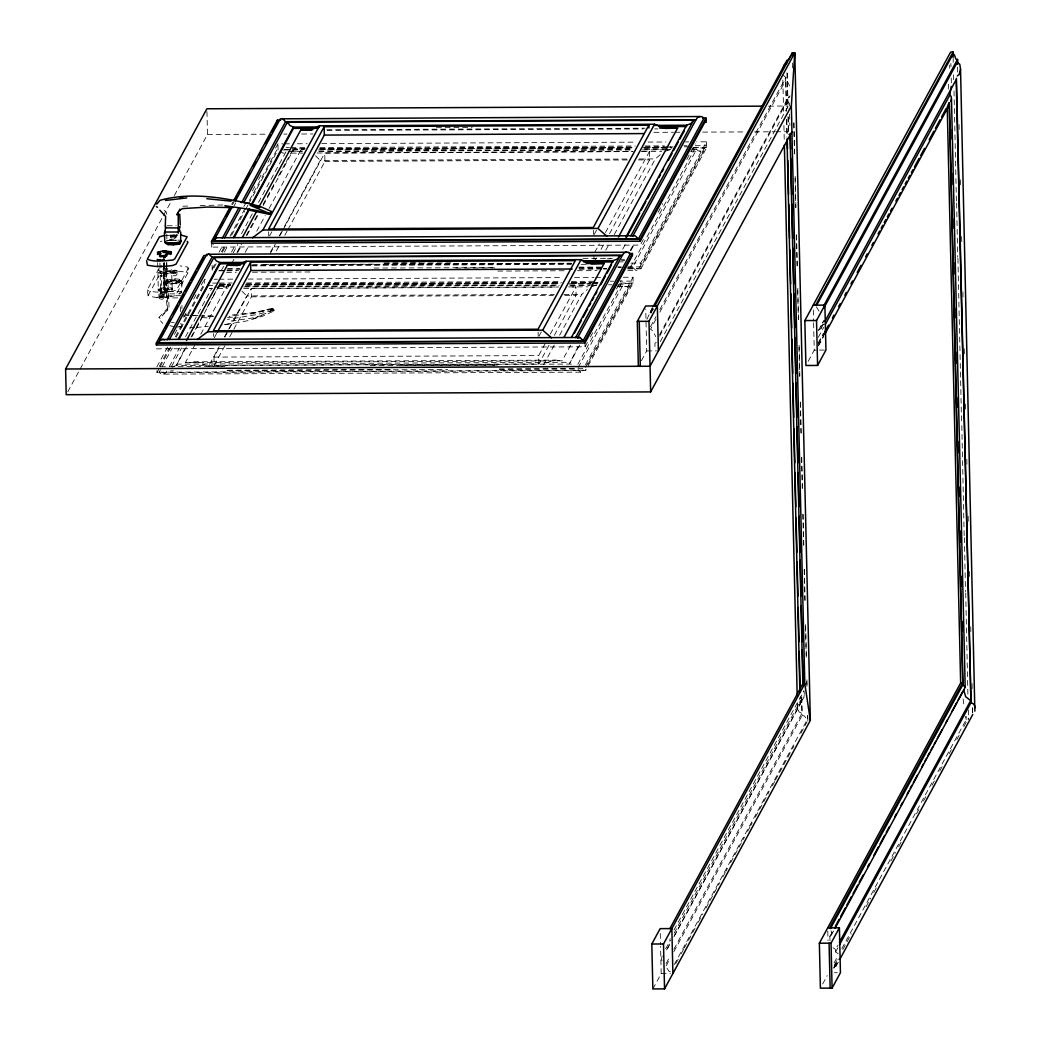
<?xml version="1.0" encoding="UTF-8"?>
<svg xmlns="http://www.w3.org/2000/svg" width="1041" height="1041" viewBox="0 0 1041 1041"><rect width="100%" height="100%" fill="white"/><g stroke="black" fill="none" stroke-linecap="round" stroke-linejoin="round"><path stroke-width="0.75" stroke-dasharray="5 3.75" d="M166.807 271.48L165.675 271.948A4.489 0.807 -1.3 0 1 165.064 272.95L164.738 291.389L163.984 291.064L163.567 272.963C165.259 272.104 162.734 270.79 166.807 271.48L167.458 291.701L166.131 293.978L164.868 294.265L160.665 294.109L160.197 275.865L161.316 273.653C152.064 271.987 169.787 269.554 171.674 272.469L172.272 290.374L167.458 291.701M177.165 272.573C177.725 266.808 166.404 273.236 174.381 273.249C180.314 273.041 173.678 271.207 171.57 272.794M181.915 308.474L181.928 305.403M182.201 282.163L181.381 292.677L179.742 293.822L167.094 293.9L165.844 291.818L165.415 282.215L167.848 280.719L181.524 280.732L182.201 282.163L180.314 283.79L165.727 283.373L165.415 282.215L167.848 280.719L181.524 280.732L181.589 282.553L179.481 283.243M166.612 263.035L166.742 269.059L165.623 269.528A4.489 0.807 -1.3 0 1 164.999 270.543L163.593 270.881L163.697 263.334M176.306 235.891C174.003 237.79 167.471 235.383 174.094 235.539C181.212 236.255 169.761 241.681 170.711 236.112M165.194 296.321C161.121 293.041 154.523 298.403 162.11 299.34L164.66 297.778L165.194 296.321L161.967 296.919A3.774 0.677 -1.3 0 1 158.128 296.542M169.982 235.943L172.806 236.658L177.1 236.047A3.63 0.651 -1.3 0 0 174.263 235.344L169.982 235.943L170.516 234.42M170.828 272.989L175.122 272.13A3.63 0.651 -1.3 0 1 177.946 272.833L176.202 275.371L174.224 275.865L172.546 275.462L170.828 272.989L177.946 272.833M166.755 281.773L168.759 282.996L175.851 283.152L178.844 282.788L181.017 280.849L179.716 279.3L175.005 278.806L166.664 280.003C167.536 284.245 177.178 277.791 180.9 281.76M789.403 106.026L789.559 103.488L788.271 102.382L787.868 99.702L788.61 97.008L790.054 95.889L659.356 336.62M948.234 89.149L948.546 84.308M949.587 68.186L949.808 64.958M180.9 292.534L181.004 291.61L173.483 291.48L168.759 291.675L166.664 292.95L166.326 296.607L167.614 297.973L178.011 297.856M673.904 951.617L802.208 715.31L801.921 713.41L799.098 711.966L797.497 708.453L798.044 704.926L800.425 703.456L800.269 696.95M163.723 263.048C162.682 265.962 165.194 269.645 163.593 270.881M163.984 291.064L164.999 290.426L164.27 290.049L163.918 271.493M673.839 936.965L803.834 697.548L804.199 695.375M273.419 311.246L271.584 308.448L274.29 310.309L273.419 311.246L262.488 316.282L246.548 320.992L221.434 325.156M646.981 319.236L652.291 307.798M662.18 955.989L661.529 958.878L662.31 961.754M830.002 940.752L829.846 936.393L831.186 935.443L831.707 933.178L831.082 930.914M652.772 310.01L653.058 308.956M180.926 280.25L174.159 281.395L171.947 283.243M158.831 290.309L158.193 289.658L159.39 289.047A7.066 1.275 -1.3 0 1 163.697 288.422M179.716 279.3L178.909 280.875M180.679 295.67L168.733 295.865L167.211 296.945L166.404 298.884L167.172 308.982L167.705 308.149L158.987 317.388L159.442 319.639L162.825 323.426M160.379 292.131L161.316 289.879L158.102 288.943L159.741 288.019L170.763 287.81L172.064 288.227L172.259 289.489L170.867 290.257A7.066 1.275 -1.3 0 1 168.902 290.621L167.718 290.751C167.497 293.861 160.991 294.642 160.379 292.131L166.157 292.196L167.627 289.866L172.168 288.812M159.117 268.136L147.262 289.958L148.134 295.592C156.671 298.715 166.846 297.908 175.63 295.553L188.564 271.506L187.757 267.043L180.041 265.923M167.211 296.945L167.796 309.437L162.292 315.93M160.665 294.109L161.784 291.727L161.316 273.653M160.405 292.976L161.316 289.879M166.924 268.214L166.989 271.22L165.753 273.432L160.132 273.458L161.264 271.246L161.134 265.221M67.743 391.845L79.324 370.518M80.092 369.1L162.708 216.944M163.476 215.513L171.192 201.303M174.289 195.604L207.484 134.458L206.925 110.398M148.134 295.592L160.288 273.223C169.084 270.699 179.234 270.27 187.966 272.898M188.499 267.992L176.658 289.814L173.17 291.194L165.883 291.987A33.429 6.012 -1.3 0 1 155.734 292.04L149.266 291.311L147.262 289.958M231.688 204.244L233.236 201.394M232.507 204.752L234.056 201.902M643.377 239.378L640.28 245.077L211.687 247.107L213.236 244.258M234.147 205.754L235.695 202.891M167.614 347.043L156.879 366.809L225.064 366.484M174.511 334.343L177.569 328.696M183.71 317.401L186.768 311.753M193.665 299.04L195.968 294.811M201.329 284.922L203.633 280.693M219.078 252.247L222.956 245.116M243.867 206.599L245.416 203.75M252.377 190.919L255.474 185.207M258.571 179.507L262.449 172.377M267.875 162.383L270.192 158.115M275.618 148.121L277.934 143.84L282.814 143.827M159.26 366.432L169.228 348.071M175.369 336.777L204.491 283.126M212.195 268.942L215.292 263.23M221.486 251.818L225.363 244.687M230.009 236.138L246.275 206.183M249.372 200.471L278.025 147.692M623.26 277.296L632.993 277.244L633.136 283.022L585.602 370.557L157.009 372.587L159.312 368.358M160.08 366.939L170.815 347.174M176.176 337.297L204.53 285.052L204.4 279.274L207.653 279.261M216.112 263.737L212.247 270.868L212.104 265.091L215.357 265.078M222.306 252.325L226.183 245.195M231.609 235.201L244.765 210.959M245.546 209.527L247.862 205.246M248.643 203.828L278.077 149.618L277.934 143.84M159.156 372.223L583.845 370.206L582.661 371.819L580.696 372.144L163.138 374.122L160.691 373.823L159.156 372.223L161.472 367.954M162.24 366.536L172.286 348.032M224.388 252.065L228.239 244.973M169.332 366.601L179.403 348.045M185.597 336.633L211.948 288.097M223.776 266.327L220.783 271.272L218.363 272.404M231.492 252.117L235.344 245.012M241.525 233.639L252.325 213.756M258.493 202.383L286.262 151.231L285.078 152.845L283.1 153.17L281.096 152.064M171.622 366.25L181.602 347.863M233.08 253.054L237.738 244.479M172.129 367.057L176.371 365.43L185.61 347.069M191.01 337.115L195.643 328.579M196.424 327.16L204.14 312.938M207.237 307.251L212.637 297.284M213.405 295.865L220.367 283.061L191.817 336.985M236.958 252.495L241.577 243.997M246.183 235.5L256.958 215.656M263.113 204.309L275.436 181.641M278.507 175.968L285.429 163.216M286.197 161.797L292.352 150.464M186.404 346.939L176.371 365.43L571.379 364.077M231.596 263.711L233.913 259.456M237.751 252.364L241.603 245.286M246.99 235.357L258.532 214.108M263.152 205.597L293.926 148.915L305.299 148.85M570.611 345.209L562.14 360.824L185.363 362.606L194.615 345.573M200.783 334.213L227.771 284.518L231.011 284.505M245.208 252.39L249.046 245.325M256.737 231.167L265.182 215.604M269.033 208.525L301.304 149.084L304.545 149.071M214.329 337.7L216.645 333.406M269.554 235.982L271.87 231.714M185.363 362.606L197.751 362.216L208.447 366.419L219.17 346.679M224.531 336.803L246.73 295.917L554.293 294.46M270.66 251.844L274.538 244.713M279.183 236.138L281.512 231.857M284.609 226.144L320.264 160.483L627.827 159.026M548.945 345.326L538.848 363.908L214.16 365.443L213.965 357.102L220.171 345.664M224.83 337.089L228.708 329.945M229.488 328.514L251.219 288.5L558.054 287.043M269.97 253.952L275.371 244.01M280.003 235.487L282.319 231.219M283.087 229.801L324.753 153.066L633.214 151.596M214.16 365.443L225.025 345.443M229.684 336.868L251.415 296.841L251.219 288.5M276.333 250.933L279.417 245.247M284.818 235.305L287.134 231.037M287.915 229.619L324.948 161.407L324.753 153.066M539.017 336.165L541.346 331.871M594.242 234.446L596.558 230.178M538.848 363.908L538.665 355.567L544.872 344.129M550.299 334.122L575.907 286.952L569.414 286.991M594.658 252.416L599.291 243.893M605.459 232.52L649.441 151.518L641.321 151.557M554.372 335.319L576.102 295.306L575.907 286.952M594.086 262.176L596.402 257.921M601.034 249.398L604.118 243.711M609.519 233.757L649.636 159.872L649.441 151.518M543.532 364.831L554.254 345.091M559.616 335.215L581.815 294.33L587.371 289.554M605.745 250.256L609.623 243.113M614.268 234.55L655.349 158.896L660.905 154.12M622.752 249.189L625.823 243.529M579.616 345.065L569.57 363.569L578.809 345.209M630.156 250.634L634.008 243.555M630.963 250.504L634.802 243.412M156.462 348.839L585.055 346.809L587.358 342.567M590.416 336.92L592.719 332.691M616.48 288.917L621.087 280.445M658.094 212.273L662.74 203.711M686.748 159.494L695.271 143.814M577.82 364.324L620.826 285.117L619.603 283.646M578.184 367.512L623.143 284.727L624.678 286.327L627.124 286.626L629.532 285.507L630.989 283.386L621.269 283.438M704.523 147.952L639.083 268.487L637.899 270.1L635.921 270.413L632.642 267.212L696.676 149.292L698.225 150.893L700.658 151.192L703.065 150.06L704.523 147.952L693.176 148.004M585.471 364.779L632.993 277.244M627.853 268.89L640.84 268.825L640.709 263.048L706.527 141.81L696.793 141.862M585.393 367.369L630.989 283.386M587.866 364.389L633.084 281.096L620.098 281.161M640.84 268.825L706.67 147.588L706.527 141.81M653.306 308.839L650.196 314.551L650.144 312.235L652.46 307.967M650.482 326.757L655.895 316.789M659.76 309.671L785.838 77.463L783.379 75.355M655.947 319.301L650.547 329.255L653.006 330.921L655.713 336.62M659.812 312.196L785.643 80.417L785.838 77.463L786.593 109.982M641.386 360.707L646.708 350.921L645.732 309.19M659.552 334.721L788.61 97.008M660.28 341.604L789.559 103.488M818.447 330.348L823.86 320.368M818.707 330.127L821.089 328.449L821.037 325.95L823.353 321.682M821.089 328.449L823.405 324.18M818.304 337.284L823.717 327.316M808.18 361.305L814.244 350.127L813.607 322.84M818.109 343.01L823.522 333.042M818.46 343.699L823.873 333.719M818.252 345.599L823.678 335.618M818.499 345.846L823.912 335.879M673.982 930.029L803.912 690.73L804.381 694.282M665.602 948.845L670.404 940.309M674.126 933.152L800.113 701.426L802.338 700.046L803.834 697.548M666.604 949.899L670.482 942.782M674.347 935.664L800.425 703.456L800.035 698.173M666.123 963.537L670.001 956.38M673.878 949.236L801.921 713.41L801.505 695.531M652.863 988.95L661.204 973.569L660.567 946.295M666.175 965.853L670.04 958.735M674.256 964.604L807.647 718.941L807.569 715.701M675.83 963.576L678.146 959.308M681.23 953.621L683.547 949.353M684.327 947.935L695.128 928.025M698.225 922.339L702.857 913.803M705.941 908.116L719.838 882.521M722.922 876.834L725.239 872.566M726.019 871.135L727.568 868.298M730.652 862.612L744.549 837.016M747.633 831.317L749.949 827.061M750.73 825.63L752.266 822.793M755.363 817.107L769.26 791.498M772.344 785.812L774.66 781.544M775.428 780.125L791.641 750.262M792.422 748.843L793.958 745.994M800.919 733.202L807.087 721.829M829.846 936.393L832.93 930.693M831.186 935.443L834.283 929.756M838.252 953.725L835.611 951.942L835.559 949.444L837.875 945.189M835.611 951.942L837.94 947.674M822.676 983.966L827.231 975.573M834.153 962.821L838.018 955.716M841.87 948.598L966.191 719.656L966.113 716.403M834.283 965.267L838.161 958.123M842.807 949.561L851.343 933.855M866.073 906.711L870.731 898.149M873.828 892.436L876.938 886.711M890.888 861.011L895.546 852.436M898.643 846.723L901.753 841.011M916.483 813.88L920.361 806.736M923.458 801.023L926.568 795.311M931.994 785.317L934.324 781.023M939.75 771.03L943.627 763.886M949.054 753.892L951.383 749.611M956.809 739.604L959.138 735.323M963.784 726.748L968.442 718.186M833.724 967.544L838.369 958.995M834.309 967.076L838.226 959.867M833.815 968.325L837.68 961.194M834.362 966.725L835.949 966.464L838.265 962.196M667.398 948.585L669.194 945.514L670.118 938.605M178.844 282.788L180.08 281.538L179.429 280.836M170.75 237.934L176.397 237.777M177.178 270.855L171.531 271.011M158.766 294.499C162.708 291.324 167.588 297.44 161.069 296.737C155.447 295.514 161.641 294.421 164.426 294.343M158.818 296.295L164.465 296.217M163.541 313.575L168.434 309.45L169.045 307.095L167.848 280.719M161.784 291.727L158.297 290.764L164.439 289.346L172.272 290.374M171.674 272.469L167.054 273.627L165.129 276.073L160.197 275.865M656.259 342.32L654.906 343.257L655.01 347.798M821.037 325.95L823.6 324.154M838.46 962.352L835.897 964.148L835.949 966.464M274.082 310.569L272.456 310.426L252.768 319.119M270.426 310.374L273.119 308.865L274.29 310.309M546.109 362.919L555.321 360.108L562.14 360.824M651.731 311.988L650.144 312.235M163.138 374.122L165.545 373.003L167.002 370.895L173.496 370.856M665.772 151.101L673.891 148.069M592.238 286.548L600.345 283.503M163.567 272.963L164.738 291.389L165.48 291.051A4.489 0.807 -1.3 0 0 166.105 290.049L167.224 289.58L164.348 289.593M272.456 310.426L257.348 314.473L227.498 319.418M261.825 315.462L252.312 318.012L229.684 321.266M166.781 234.017L166.911 240.445L170.737 239.508L179.651 240.237M160.301 241.499L161.993 241.083M271.584 308.448L254.42 312.56L228.838 315.384M250.608 314.083L271.415 309.281M273.119 308.865L253.379 312.938L229.111 316.412M211.544 288.292L209.566 288.604L216.073 288.578M175.057 283.477L170.099 284.18L166.469 283.308M607.293 258.819L613.93 258.48M224.244 324.545L233.9 323.361M164.153 235.5L178.154 234.993L167.497 235.11M166.989 271.22C183.854 268.005 147.731 268.227 161.264 271.246M196.281 327.447L208.265 326.458M166.573 240.471L169.293 240.289A33.442 6.012 -1.3 0 1 176.619 240.198M163.723 288.422L167.601 288.383A7.066 1.275 -1.3 0 1 172.233 289.333L172.259 289.489M212.715 316.022L207.875 316.217L213.873 316.269M182.878 206.222L187.627 206.053M200.314 205.597L223.464 204.947M227.498 317.375L235.526 317.089M166.911 240.445L175.734 240.172M167.107 225.754L176.124 225.715M170.893 240.51L177.972 240.666M157.035 297.323L167.731 297.192M768.609 106.117L788.089 106.026M436.426 127.692L472.185 127.523M326.835 129.709L645.147 128.199M327.121 130.45L643.338 128.941M654.685 128.889L657.925 128.876M207.484 134.458L267.55 134.185M283.79 134.107L287.03 134.081M301.643 134.016L313.016 133.964M653.943 132.35L673.423 132.259M675.049 132.246L679.916 132.22M702.649 132.116L744.849 131.921M754.595 131.869L774.075 131.778M775.701 131.765L788.688 131.713M284.427 143.814L290.92 143.788M297.414 143.749L307.16 143.71M321.773 143.632L636.728 142.149M648.088 142.083L665.941 142.005M685.433 141.914L688.674 141.901M286.145 147.653L289.385 147.64M291.012 147.64L305.273 147.575M319.899 147.497L635.192 146M644.86 145.961L664.418 145.87M683.859 145.779L687.099 145.766M695.258 145.714L706.618 145.662L640.788 266.899L627.801 266.964M292.118 148.707L305.091 148.642M319.691 148.577L634.216 147.08M645.563 147.028L668.27 146.924M669.883 146.911L673.124 146.898M684.471 146.846L689.337 146.82M319.925 148.785L633.514 147.302M644.886 147.249L664.379 147.158M666.006 147.145L670.885 147.119M320.797 148.993L634.229 147.51M643.963 147.458L671.575 147.328M284.57 149.592L291.064 149.566M292.677 149.553L304.05 149.501M320.277 149.423L633.618 147.939M643.351 147.887L667.71 147.77M693.683 147.653L706.67 147.588M283.074 149.956L291.181 149.917M292.794 149.904L302.528 149.865M318.728 149.787L633.201 148.29M644.548 148.238L672.109 148.108M291.129 151.218L302.489 151.153M318.702 151.075L633.409 149.592M644.769 149.54L667.476 149.423M691.81 149.305L696.676 149.292M288.162 151.609L302.788 151.544M319.04 151.466L632.616 149.969M642.362 149.93L663.481 149.826M665.108 149.826L669.988 149.8M291.233 153.131L302.606 153.079M317.219 153.001L632.421 151.518M642.167 151.466L661.673 151.374M690.912 151.231L700.658 151.192M639.161 158.974L655.349 158.896M324.948 161.407L628.53 159.963M638.276 159.924L649.636 159.872M582.986 258.519L610.56 258.389M621.217 259.326L624.457 259.313M621.529 260.575L624.769 260.562M384.025 263.022L419.77 262.853M619.929 261.864L623.182 261.851M384.663 263.178L452.848 262.853M263.685 264.687L376.998 264.154M383.465 264.128L571.249 263.23M252.69 264.895L570.897 263.386M630.963 263.1L640.709 263.048M251.675 265.143L571.613 263.633M251.974 265.884L571.418 264.375M581.151 264.323L586.018 264.297M163.866 269.072L166.742 269.059M227.797 268.76L239.794 268.812M374.031 268.058L494.683 267.602M578.757 267.095L603.455 267.082M617.742 266.899L621.308 267.003M227.094 269.138L240.081 269.085M455.828 268.058L494.761 267.875M579.108 267.472L603.442 267.355M618.042 267.29L621.295 267.277M627.775 267.238L632.642 267.212M219.248 270.478L225.728 270.452M227.354 270.439L238.701 270.387M579.108 268.773L601.802 268.656M603.416 268.656L606.669 268.643M627.736 268.539L639.083 268.487M218.74 270.829L225.233 270.803M226.86 270.79L236.593 270.751M579.147 269.125L601.88 269.02M603.494 269.007L606.747 268.994M226.496 272.365L236.242 272.313M252.495 272.235L310.973 271.961M497.819 271.076L567.683 270.738M577.43 270.699L596.935 270.608M627.801 270.452L635.921 270.413M163.645 273.289L164.764 273.289M214.147 279.235L217.387 279.222M219.013 279.209L233.626 279.144M248.239 279.079L563.194 277.583M574.554 277.531L594.034 277.426M595.66 277.426L600.527 277.4M212.611 283.1L217.478 283.074M219.104 283.061L232.091 282.996M246.704 282.931L561.567 281.447M571.327 281.395L595.751 281.278M610.312 281.213L613.604 281.187M220.211 284.128L229.931 284.089M246.144 284.011L560.683 282.514M572.029 282.462L591.483 282.371M220.393 284.349L230.139 284.297M246.392 284.219L561.606 282.723M571.353 282.684L590.846 282.592M592.472 282.579L598.978 282.553M245.637 284.44L560.683 282.944M572.056 282.892L591.548 282.788M593.162 282.788L598.041 282.762M219.144 284.987L230.516 284.935M246.743 284.857L560.071 283.373M571.444 283.321L590.924 283.23M592.55 283.217L599.043 283.191M620.15 283.087L633.136 283.022M207.914 285.39L212.78 285.377M219.261 285.338L230.608 285.286M245.195 285.221L559.668 283.725M569.388 283.686L590.468 283.581M592.082 283.568L598.575 283.542M219.222 286.639L228.955 286.587M245.169 286.522L559.876 285.026M569.609 284.974L593.943 284.857M608.543 284.792L611.783 284.779M619.902 284.74L623.143 284.727M214.628 287.043L229.254 286.978M243.88 286.913L559.082 285.416M570.455 285.351L589.948 285.26M591.574 285.26L598.081 285.221M617.573 285.13L620.826 285.117M217.699 288.565L227.445 288.526M243.685 288.448L558.887 286.952M568.633 286.9L588.126 286.809M617.378 286.665L627.124 286.626M564.001 294.421L581.815 294.33M251.415 296.841L553.37 295.41M564.743 295.358L576.102 295.306M646.708 350.921L656.455 350.869M814.244 350.127L816.183 350.114M819.436 350.101L825.942 350.062M213.965 357.102L538.665 355.567M193.704 361.826L555.321 360.108M176.332 364.142L569.544 362.281M208.447 366.419L224.635 366.341M370.323 365.651L498.21 365.04M402.021 365.651L497.806 365.196M227.81 370.219L390.739 369.555M499.146 368.93L585.562 368.631L585.602 370.557M227.029 370.609L447.643 369.555M499.55 369.308L577.417 368.943L580.696 372.144M661.204 973.569L670.43 973.53M834.296 972.749L837.367 972.736M189.8 327.394L194.667 327.434M670.378 971.747L669.012 971.318L666.214 967.154M166.664 280.003L168.876 281.213L174.159 281.395M185.415 315.371L188.59 315.488M190.178 315.54L198.115 315.813M199.716 315.865L210.829 316.243L202.774 315.891M176.189 326.887L182.24 327.108M193.119 315.462L201.173 315.813M202.123 317.57L209.866 318.012M179.078 326.445L182.136 326.718M161.472 290.79L160.418 290.66A7.066 1.275 -1.3 0 1 158.818 290.309M185.025 314.408L188.915 314.994M171.258 322.255L174.263 322.775M180.262 323.816L183.255 324.337M169.917 325.781L174.628 326.614M301.304 149.084L303.595 149.579M227.771 284.518L230.061 285.013M181.615 314.955L185.103 316.607M816.417 306.965L819.098 311.194M833.086 947.791L835.559 949.444M164.127 210.321L166.17 211.987L166.885 214.498M315.54 155.76L320.264 160.483M242.006 291.194L246.73 295.917M158.987 317.388L160.093 318.455M693.137 148.199L694.36 149.683L630.742 266.847L629.74 264.974M167.614 297.973L166.664 292.95M168.876 281.213L169.553 282.176L166.794 281.538L167.224 280.667L175.161 279.73L175.005 278.806M181.941 292.976L181.004 291.61L181.381 292.677M789.585 86L787.946 82.382L785.643 80.417L786.371 111.309M176.632 234.485L177.1 235.8M963.055 698.927L964.265 706.904M965.71 716.468L966.191 719.656M167.627 289.866L167.718 290.751M179.651 292.781L179.742 293.822M158.102 288.943L158.154 289.775M164.348 263.334L164.699 270.868M180.34 306.887L180.522 311.545M157.672 262.67L157.803 267.147M166.781 262.189L166.885 266.704M959.021 124.478L959.203 132.597M960.309 179.742L960.492 187.861M961.637 236.632L961.819 244.752M962.925 291.896L963.107 300.016M964.239 348.774L964.434 356.907M965.528 404.038L965.723 412.171M966.816 459.302L967.011 467.435M968.143 516.193L968.338 524.326M969.431 571.457L969.626 579.59M970.719 626.721L970.902 634.854M972.047 683.612L972.229 691.745M972.606 707.997L972.762 714.503M957.447 67.079L957.59 73.586M972.359 707.724L972.476 712.604M953.257 58.543L953.166 62.278M953.634 74.796L953.582 80.144M954.024 91.035L956.419 201.902M956.627 203.112L957.694 257.101M957.915 258.337L961.598 424.325M961.806 425.639L964.2 536.349M964.421 537.716L965.488 591.548M965.71 592.941L967.909 695.453M968.429 709.897L968.664 719.643M950.901 63.436L950.98 66.676M951.24 78.049L951.357 82.929M813.307 310.01L813.581 321.24M827.777 931.057L827.998 940.687M793.945 122.656L794.66 153.521M795.194 176.254L795.949 208.747M796.547 234.732L797.263 265.598M797.796 288.331L798.551 320.823M799.124 345.183L799.839 376.048M800.451 402.034L801.167 432.9M801.739 457.259L802.455 488.125M803.053 514.111L803.782 544.977M804.342 569.336L805.057 600.202M805.63 624.561L806.385 657.053M806.918 679.799L807.061 686.292M807.751 715.531L807.868 720.398L807.647 718.941L806.228 718.602L804.589 716.169L802.208 715.31L801.713 694.178M792.37 63.046L792.474 67.912M793.763 123.111L794.478 153.964M795.051 178.31L795.727 207.536M796.378 235.136L797.094 265.989M797.653 290.335L798.343 319.561M798.981 347.16L799.657 376.387M800.269 402.36L800.984 433.212M801.557 457.559L802.273 488.411M802.871 514.384L803.6 545.224M804.159 569.583L804.888 600.423M805.487 626.409L806.202 657.248M806.775 681.608L806.892 686.474M789.585 114.133L789.846 125.493M787.256 73.273L788.063 107.822M788.284 117.152L788.636 132.207M787.009 72.766L787.842 108.537M788.024 116.67L788.44 134.549M786.827 119.741L787.204 136.007M786.554 119.442L786.97 137.321M782.858 80.001L783.652 114.107M783.912 125.467L784.289 141.706M797.38 703.586L797.497 708.453M660.267 933.452L660.541 944.681M593.344 230.295L593.435 234.472M593.93 255.227L594.021 259.404M584.99 344.233L585.055 346.809M538.106 332.027L538.21 336.191M268.643 231.844L268.747 236.008M211.596 243.256L211.687 247.107M213.418 333.562L213.483 336.347M166.196 265.403L166.3 269.931M166.352 272.339L166.781 290.439M165.675 271.948L166.105 290.049M164.348 262.371L164.452 266.899M164.582 272.326L164.999 290.426M163.84 271.948L164.27 290.049M163.333 263.009L163.502 270.543M156.97 370.661L157.009 372.587M159.924 262.996L160.132 273.458M157.933 272.534L158.297 290.764M180.08 281.538L173.86 282.345L180.08 281.538"/><path stroke-width="1.5" d="M178.271 233.34L178.232 212.377L176.918 214.862L179.182 210.451L182.591 208.59L207.276 207.081L232.976 207.614M165.805 243.412L168.03 244.609L173.313 244.791L178.584 244.245L180.067 243.646L180.119 242.462M166.807 255.019L166.872 254.095L168.043 253.965A7.066 1.275 -1.3 0 0 170.021 253.601L171.375 252.69A7.066 1.275 -1.3 0 0 171.258 252.547M792.175 54.926L792.318 52.818L794.79 52.805L810.34 720.385L664.548 988.898L652.863 988.95L651.809 944.018L660.163 928.637L671.848 928.585L672.902 973.517M810.34 720.385L804.797 683.742L791.342 106.013L794.79 52.805L648.998 321.305L650.638 391.91L66.195 394.695L65.596 369.008L206.886 108.784L762.116 106.156M830.471 928.546L962.847 684.731L949.288 102.734L947.739 105.583M816.495 305.534L952.97 54.158L953.114 52.05L950.641 52.063L804.849 320.563L805.903 365.495L817.588 365.443L825.942 350.062L824.888 305.13L813.203 305.195M823.86 308.032L957.33 62.2L957.512 59.454L955.924 59.168L954.298 54.666L952.97 54.158M825.266 324.467L949.782 95.134L951.201 86.416M949.782 95.134L951.084 96.24L951.474 98.921L965.176 687.346L835.051 928.325M974.857 711.133L960.544 69.409L959.789 64.308L957.33 62.2M248.174 209.905L269.203 214.303L269.372 213.483M157.373 259.313L157.269 259.756A3.774 0.677 -1.3 0 0 161.108 260.133L164.335 259.547L163.632 259.014M782.988 68.979L784.042 65.141L786.775 63.007M950.732 101.615L951.474 98.921M960.544 69.409L959.125 74.523L957.304 75.941M269.203 214.303L271.987 211.778L260.64 206.612M179.403 228.604L180.08 226.743M180.731 232.104L180.64 241.993L174.12 243.139L164.777 242.501L164.452 232.325M629.193 253.51L632.447 253.497L632.486 255.422L584.964 342.957L156.371 344.987L156.319 343.062L203.854 255.526L207.094 255.513M706.019 119.988L640.202 241.226L211.596 243.256L211.557 241.33L230.139 207.107M234.017 199.976L277.387 120.092L280.628 120.079M156.371 344.987L157.907 342.164M159.429 339.34L164.036 330.869M165.571 328.045L170.164 319.574M173.235 313.927L177.829 305.455M179.364 302.632L183.958 294.161M185.493 291.337L190.1 282.866M191.635 280.042L196.229 271.571M197.764 268.747L203.893 257.452M213.925 238.988L216.242 234.706M220.119 227.576L223.216 221.863M226.313 216.164L229.41 210.451M234.837 200.471L237.153 196.189M238.701 193.34L243.347 184.778M244.908 181.928L249.554 173.366M253.418 166.235L255.748 161.954M259.612 154.823L261.942 150.542M265.806 143.411L270.465 134.862M272.013 131.999L276.659 123.45M158.466 342.697L206.795 254.264L628.764 252.26L630.299 253.861L583.168 340.68L158.466 342.697L159.924 340.589L162.331 339.457L579.889 337.479L583.168 340.68M235.253 201.264L280.328 118.83L699.851 116.527L702.298 116.826L703.833 118.427L638.393 238.962L213.691 240.965L231.401 208.356M167.094 339.939L212.039 257.14L208.76 253.939M222.319 238.22L238.519 208.382M241.603 202.696L285.572 121.706L282.293 118.505M169.397 339.548L213.939 257.517L620.137 255.592L575.595 337.622M224.635 237.816L240.159 209.241M244.036 202.097L287.472 122.083L693.67 120.157L630.833 235.891M178.18 339.34L219.885 262.514L245.884 262.397M233.392 237.634L248.786 209.28M251.102 205.038L293.419 127.08L319.418 126.963M178.974 339.197L219.911 263.802L219.885 262.514L216.372 260.94L213.939 257.517M234.199 237.491L249.593 209.15M251.896 204.895L293.445 128.368L293.419 127.08L289.905 125.506L287.472 122.083M186.456 340.511L227.315 265.26L240.315 265.195M242.462 237.387L257.062 210.49M259.365 206.248L300.849 129.826L312.222 129.774M197.217 339.548L207.64 331.754L245.923 261.252L581.008 259.664L591.704 263.867L604.092 263.477L564.001 337.31M252.456 237.816L262.879 230.035L319.457 125.818L654.542 124.23L665.238 128.433L677.626 128.043L618.458 237.01M250.608 262.176L213.353 330.778L538.041 329.242L575.296 260.64L250.608 262.176L250.79 270.53L217.426 331.988M324.141 126.742L268.591 229.059L593.279 227.524L648.829 125.206L324.141 126.742L324.337 135.083L273.406 228.877M207.64 331.754L542.725 330.166L581.008 259.664M262.879 230.035L597.963 228.434L654.542 124.23M571.379 337.466L613.084 260.653L617.326 259.04L620.137 255.592M625.836 237.179L686.631 125.219L690.86 123.593L693.67 120.157M574.502 333.068L581.451 320.264M582.999 317.414L587.631 308.878M589.18 306.041L590.715 303.191M592.264 300.342L593.812 297.505M595.348 294.655L596.896 291.818M600.761 284.7L605.394 276.164M606.942 273.315L611.574 264.778M626.63 237.049L639.721 212.95M641.256 210.126L645.875 201.616M647.411 198.779L657.418 180.353M658.953 177.53L660.488 174.693M662.037 171.856L663.572 169.019M668.192 160.522L672.031 153.43M673.579 150.594L678.185 142.096M679.734 139.26L684.34 130.75M577.508 337.987L622.453 255.201L623.91 253.08L626.318 251.961M632.733 236.268L695.987 119.754L697.444 117.646L699.851 116.527M584.964 342.957L584.925 341.032L632.447 253.497M640.202 241.226L640.15 239.3L705.98 118.062L702.727 118.075M638.354 366.302L637.313 321.357L645.654 305.989L657.352 305.924L658.393 350.869M653.241 306.548L786.957 60.261L788.571 59.962L791.472 54.939M654.88 305.937L792.318 52.818M791.342 106.013L650.039 366.237L65.596 369.008M650.638 391.91L791.941 131.686M815.676 305.182L953.114 52.05L953.049 57.411M823.782 305.729L957.512 59.454L957.616 64.334M817.588 365.443L816.534 320.511L824.888 305.13M824.953 321.344L956.198 79.61L970.967 702.649L839.475 944.825M824.654 332.287L828.519 325.156M832.397 318.039L833.945 315.176M838.591 306.627L840.139 303.777M844.785 295.215L846.333 292.365M850.978 283.816L852.527 280.966M857.172 272.404L861.037 265.273M865.683 256.724L867.231 253.874M871.877 245.312L873.425 242.462M878.07 233.913L879.619 231.063M881.167 228.2L882.716 225.35M884.264 222.501L885.813 219.651M887.361 216.801L888.91 213.952M890.458 211.102L892.007 208.239M895.872 201.108L897.42 198.258M898.969 195.409L900.517 192.559M902.066 189.709L903.614 186.859M905.163 184.01L906.711 181.147M908.259 178.297L909.808 175.448M911.356 172.598L912.905 169.748M914.453 166.898L919.099 158.336M920.647 155.486L924.525 148.356M929.158 139.806L933.803 131.244M935.352 128.394L939.997 119.845M941.545 116.995L946.191 108.433M824.693 334.46L949.132 105.271M669.91 928.598L802.858 683.742L790.041 133.612M664.548 988.898L663.507 943.966L804.797 683.742L802.858 683.742L803.118 685.485L802.286 649.727M827.699 927.843L839.397 927.791L840.438 972.723L832.084 988.104L820.399 988.156L819.358 943.224L960.648 683L947.232 106.898M829.638 927.83L962.587 682.987L960.648 683M835.259 926.425L839.124 919.307M840.673 916.457L845.305 907.908M846.853 905.058L851.499 896.509M853.047 893.659L857.68 885.11M859.228 882.261L863.093 875.143M867.739 866.593L869.287 863.744M873.92 855.208L878.565 846.658M880.113 843.809L884.746 835.259M886.294 832.41L889.391 826.71M894.805 816.743L896.353 813.893M900.999 805.344L902.534 802.494M907.179 793.958L908.728 791.108M910.276 788.258L911.825 785.408M913.373 782.559L917.238 775.428M921.871 766.892L923.419 764.042M924.968 761.192L926.516 758.342M928.065 755.493L929.613 752.643M931.161 749.793L932.697 746.944M934.245 744.094L935.794 741.244M937.342 738.394L941.988 729.858M945.853 722.727L947.401 719.878M952.034 711.341L956.679 702.792M958.227 699.942L962.86 691.393M832.084 988.104L831.043 943.172L839.397 927.791M839.41 942.339L970.667 700.619L965.775 696.78L963.641 689.975M839.814 959.347L972.762 714.503M178.584 244.245L179.182 243.152L177.907 242.566L174.914 242.943M166.56 253.158L165.233 255.435L161.446 255.774L159.767 255.526L160.887 253.171L157.399 252.234L163.541 250.79L171.375 251.818L166.56 253.158L166.638 256.164M166.872 254.095L165.272 256.437L160.626 256.685M164.92 233.197L165.584 226.782M224.856 205.715L254.915 210.1L270.205 213.756L271.792 212.39M213.691 240.965L215.149 238.857L217.556 237.738L635.114 235.76L638.393 238.962M168.03 244.609L168.655 243.75L165.909 243.1M156.749 204.166L159.95 200.34C192.195 191.349 227.367 198.102 259.274 206.144M178.531 242.943L180.64 241.993L181.225 240.575M319.457 125.818L310.934 130.112L300.849 129.826M245.923 261.252L237.4 265.546L227.315 265.26M157.646 252.729L157.985 253.653A7.066 1.275 -1.3 0 0 159.546 254.004L160.613 254.134M179.455 226.86L177.894 227.927L165.974 227.849L165.272 226.509L165.623 216.372L159.833 210.23M270.868 212.442L271.987 211.778L271.311 211.596M170.321 254.433L171.362 253.965M158.18 252.495L158.544 252.377A7.066 1.275 -1.3 0 1 159.702 252.117M164.153 235.5L159.442 236.854L147.288 259.274C155.291 262.423 164.504 260.666 172.962 260.029L174.771 258.923L187.133 236.801L181.342 235.136M163.866 257.608L165.35 257.348M577.911 337.805L579.889 337.479M179.768 197.283L182.956 196.814M165.519 242.982L174.12 243.139M165.441 200.484L186.781 197.881M285.572 121.706L695.987 119.754M654.125 125.375L686.631 125.219M293.445 128.368L317.817 128.251M659.031 126.638L686.657 126.508M659.76 128.121L677.626 128.043M324.337 135.083L644.158 133.573M211.557 241.33L640.15 239.3M212.039 257.14L622.453 255.201M582.218 260.797L613.084 260.653L613.123 261.942L583.871 262.072M219.911 263.802L244.284 263.685M586.226 263.555L604.092 263.477M250.79 270.53L572.238 268.994M637.313 321.357L648.998 321.305M804.849 320.563L816.534 320.511M156.319 343.062L584.925 341.032M651.809 944.018L663.507 943.966M819.358 943.224L831.043 943.172M160.223 260.042L158.063 259.743M206.795 198.714L231.063 201.16M162.331 339.457L164.777 339.756M240.536 202.032L249.645 203.385M259.951 207.601L250.113 205.337L270.205 213.756M160.223 256.633L159.546 256.32M165.779 242.189L172.962 243.945L179.182 243.152L172.962 243.945L173.313 244.791M156.397 206.586L157.503 207.263M187.159 241.369L187.914 242.319L176.059 264.141L172.572 265.52L165.285 266.314A33.429 6.012 -1.3 0 1 155.135 266.353L147.419 265.234L146.612 260.784M157.282 254.095L158.063 254.616M606.76 236.138L597.963 228.434M551.522 337.857L542.725 330.166M178.87 242.709L180.067 243.646M975.404 707.607L973.79 704.093L970.967 702.649L956.432 78.283M965.176 687.346L962.847 684.731L949.288 102.734M165.22 230.985L165.662 232.026L178.297 232L179.937 230.907L179.559 229.827M179.716 214.199L180.275 224.973M179.807 209.189L179.885 210.698M950.576 129.266L950.81 139.013M951.604 173.144L951.864 184.517M952.658 218.649L952.892 228.395M953.686 262.527L953.946 273.913M954.74 308.032L954.974 317.791M955.768 351.923L956.028 363.296M956.822 397.428L957.056 407.174M957.85 441.306L958.11 452.679M958.904 486.811L959.138 496.57M959.932 530.689L960.192 542.075M960.986 576.207L961.22 585.953M962.053 621.711L962.274 631.458M829.091 943.172L830.145 988.104M790.314 136.007L790.626 149.006M790.848 158.766L791.68 194.524M791.915 204.283L792.708 238.428M792.93 248.174L793.763 283.946M793.997 293.692L794.79 327.837M795.012 337.596L795.845 373.355M796.079 383.114L796.872 417.246M797.094 427.005L797.927 462.764M798.161 472.523L798.954 506.668M799.176 516.414L800.008 552.185M800.204 560.305L801.036 596.077M801.258 605.836L802.091 641.594M787.321 140.873L787.503 149.006M787.777 160.392L788.571 194.537M788.792 204.296L789.585 238.441M789.859 249.814L790.653 283.959M790.874 293.718L791.667 327.863M791.941 339.249L792.735 373.394M792.956 383.14L793.749 417.285M794.023 428.671L794.817 462.816M795.038 472.575L795.831 506.72M796.105 518.106L796.899 552.25M797.12 561.997L797.927 596.142M798.187 607.528L798.981 641.672M799.202 651.432L800.008 685.577M787.009 138.947L799.878 691.666M784.367 144.959L797.185 695.466M705.98 118.062L706.084 122.552M648.829 125.206L648.894 127.991M639.252 321.357L640.306 366.289M277.387 120.092L277.426 122.018M170.217 252.13A7.066 1.275 -1.3 0 1 171.01 252.39M163.45 250.972L164.101 251.818L163.086 252.442L164.582 252.442A4.489 0.807 -1.3 0 0 165.207 251.428L166.326 250.959L163.45 250.972"/></g></svg>
